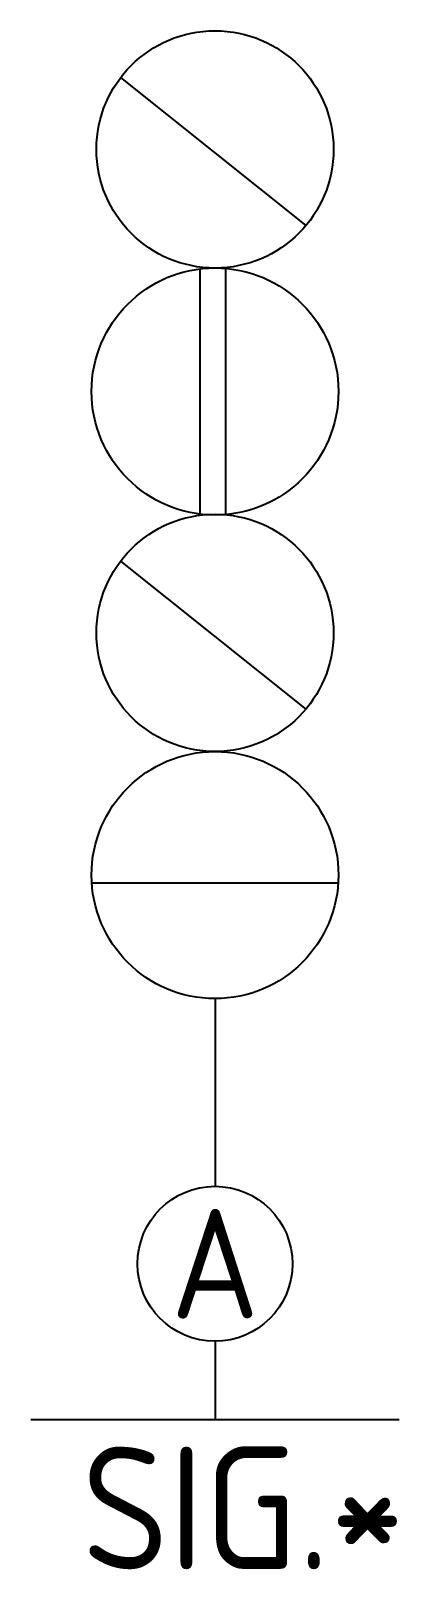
# Model space of a CAD drawing. Header units: millimetres. Extents: x 390.8 to 399.2, y 246.8 to 282.
import ezdxf

# ---------------------------------------------------------------- set-up
doc = ezdxf.new("R2010")
doc.units = ezdxf.units.MM
doc.styles.add('ISOCP', font='isocp.shx')

msp = doc.modelspace()

# ---------------------------------------------------------------- linework, layer by layer
for p, q in [((392.846, 280.881), (397.082, 277.504)), ((394.666, 270.915), (394.666, 276.515)), ((395.257, 270.906), (395.257, 276.525)), ((392.846, 269.838), (397.082, 266.461)), ((392.191, 262.497), (397.822, 262.497)), ((395.007, 259.851), (395.007, 255.566)), ((395.007, 252.026), (395.007, 250.241)), ((390.796, 250.241), (399.217, 250.241))]:
    msp.add_line(p, q)
for centre, radius in [((395.007, 279.242), 2.709), ((395.007, 273.715), 2.821), ((395.007, 268.202), 2.709), ((395.007, 262.672), 2.821)]:
    msp.add_circle(centre, radius)
at = {"ltscale": 5}
msp.add_circle((395.007, 253.796), 1.77, dxfattribs=at)

# ---------------------------------------------------------------- texts
at = {"attachment_point": 5, "style": 'ISOCP'}
for s, insert, char_height in [('A', (395.007, 253.796), 2.5), ('SIG.*', (395.652, 248.221), 2.8)]:
    msp.add_mtext_dynamic_manual_height_columns(s, width=45.06474, gutter_width=12.488, heights=[0], dxfattribs=dict(at, insert=insert, char_height=char_height))

doc.saveas('drawing.dxf')
